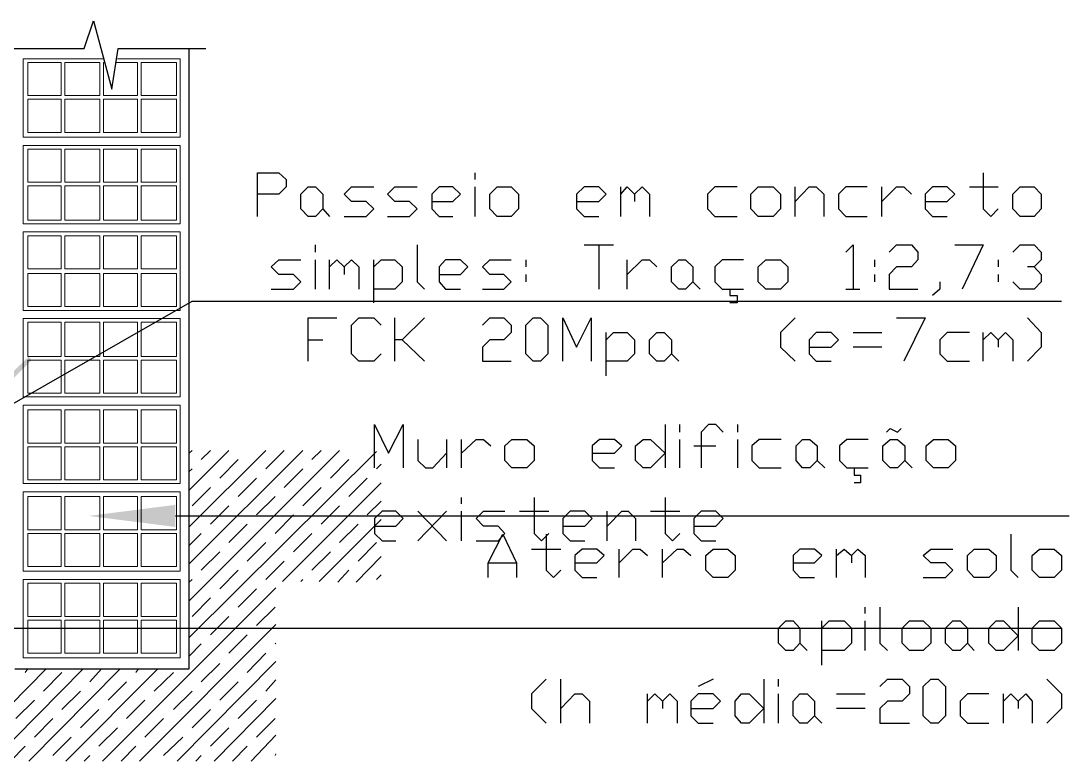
# Model space of a CAD drawing. Header units: feet. Extents: x 203667 to 205527, y 9204857 to 9205156.
# Drawn here: x 203767.226 to 203768.428, y 9204928.737 to 9204929.587 of the extents above; entities that cross this region are included whole.
import ezdxf

# ---------------------------------------------------------------- set-up
doc = ezdxf.new("R2010")
doc.units = ezdxf.units.FT
doc.header["$LTSCALE"] = 0.3
doc.header["$MEASUREMENT"] = 0
doc.layers.add('PDF2_0', color=7, linetype='Continuous')
doc.layers.add('PDF2_A_Texto', color=7, linetype='Continuous')

msp = doc.modelspace()

# ---------------------------------------------------------------- hatches: boundary and pattern name
at = {"layer": 'PDF2_0', "transparency": 33554559}
msp.add_hatch(color=256, dxfattribs=at).paths.add_polyline_path([(203767.1987, 9204929.1669), (203767.2029, 9204929.1627), (203767.2378, 9204929.1976), (203767.2346, 9204929.2018)])

# ---------------------------------------------------------------- linework, layer by layer
at = {"layer": 'PDF2_0', "lineweight": 25}
for points in [[(203767.1976, 9204929.5552), (203767.2981, 9204929.5552), (203767.3087, 9204929.5869), (203767.3298, 9204929.5086), (203767.3372, 9204929.5552), (203767.4377, 9204929.5552)], [(203767.2188, 9204928.8432), (203767.4187, 9204928.8432), (203767.4187, 9204929.5552)]]:
    msp.add_lwpolyline(points, dxfattribs=at)
at = {"layer": 'PDF2_0', "color": 25, "lineweight": 5, "true_color": 0xa45937}
for points in [[(203767.3203, 9204929.5435), (203767.2283, 9204929.5435)], [(203767.2283, 9204929.4536), (203767.2283, 9204929.5435), (203767.3203, 9204929.5435)], [(203767.3362, 9204929.5435), (203767.4081, 9204929.5435), (203767.4081, 9204929.4536)], [(203767.4081, 9204929.5435), (203767.3362, 9204929.5435)], [(203767.2717, 9204929.5393), (203767.2336, 9204929.5393)], [(203767.2336, 9204929.5012), (203767.2717, 9204929.5012), (203767.2717, 9204929.5393)], [(203767.2336, 9204929.5393), (203767.2336, 9204929.5012)], [(203767.3161, 9204929.5393), (203767.2759, 9204929.5393)], [(203767.2759, 9204929.5012), (203767.2759, 9204929.5393)], [(203767.3161, 9204929.5012), (203767.3161, 9204929.5393)], [(203767.3203, 9204929.5012), (203767.3203, 9204929.5393)], [(203767.3214, 9204929.5393), (203767.3203, 9204929.5393)], [(203767.3595, 9204929.5012), (203767.3595, 9204929.5393), (203767.3351, 9204929.5393)], [(203767.3637, 9204929.5012), (203767.3637, 9204929.5393)], [(203767.4039, 9204929.5393), (203767.3637, 9204929.5393)], [(203767.4039, 9204929.5012), (203767.4039, 9204929.5393)], [(203767.2717, 9204929.497), (203767.2336, 9204929.497)], [(203767.2336, 9204929.497), (203767.2336, 9204929.4589)], [(203767.2717, 9204929.497), (203767.2336, 9204929.497)], [(203767.2717, 9204929.497), (203767.2336, 9204929.497)], [(203767.2717, 9204929.4589), (203767.2717, 9204929.497)], [(203767.3161, 9204929.5012), (203767.2759, 9204929.5012)], [(203767.2759, 9204929.497), (203767.3161, 9204929.497), (203767.2759, 9204929.497)], [(203767.2759, 9204929.4589), (203767.2759, 9204929.497)], [(203767.3161, 9204929.497), (203767.2759, 9204929.497)], [(203767.3161, 9204929.4589), (203767.3161, 9204929.497)], [(203767.3595, 9204929.5012), (203767.3203, 9204929.5012)], [(203767.3203, 9204929.497), (203767.3595, 9204929.497), (203767.3203, 9204929.497)], [(203767.3595, 9204929.497), (203767.3203, 9204929.497)], [(203767.3203, 9204929.4589), (203767.3203, 9204929.497)], [(203767.3595, 9204929.4589), (203767.3595, 9204929.497)], [(203767.4039, 9204929.5012), (203767.3637, 9204929.5012)], [(203767.4039, 9204929.497), (203767.3637, 9204929.497)], [(203767.3637, 9204929.497), (203767.4039, 9204929.497), (203767.3637, 9204929.497)], [(203767.3637, 9204929.4589), (203767.3637, 9204929.497)], [(203767.4039, 9204929.4589), (203767.4039, 9204929.497)], [(203767.2336, 9204929.4589), (203767.2717, 9204929.4589)], [(203767.2759, 9204929.4589), (203767.3161, 9204929.4589)], [(203767.3203, 9204929.4589), (203767.3595, 9204929.4589)], [(203767.3637, 9204929.4589), (203767.4039, 9204929.4589)], [(203767.2283, 9204929.4536), (203767.4081, 9204929.4536)], [(203767.4081, 9204929.4441), (203767.2283, 9204929.4441)], [(203767.2283, 9204929.4441), (203767.4081, 9204929.4441)], [(203767.2283, 9204929.4441), (203767.2283, 9204929.3542)], [(203767.4081, 9204929.4441), (203767.4081, 9204929.3542)], [(203767.2336, 9204929.4399), (203767.2336, 9204929.4018)], [(203767.2717, 9204929.4399), (203767.2336, 9204929.4399)], [(203767.2717, 9204929.4018), (203767.2717, 9204929.4399)], [(203767.3161, 9204929.4399), (203767.2759, 9204929.4399)], [(203767.2759, 9204929.4018), (203767.2759, 9204929.4399)], [(203767.3161, 9204929.4018), (203767.3161, 9204929.4399)], [(203767.3203, 9204929.4018), (203767.3203, 9204929.4399)], [(203767.3595, 9204929.4399), (203767.3203, 9204929.4399)], [(203767.3595, 9204929.4018), (203767.3595, 9204929.4399)], [(203767.4039, 9204929.4399), (203767.3637, 9204929.4399)], [(203767.3637, 9204929.4018), (203767.3637, 9204929.4399)], [(203767.4039, 9204929.4018), (203767.4039, 9204929.4399)], [(203767.2717, 9204929.4018), (203767.2336, 9204929.4018)], [(203767.2336, 9204929.3975), (203767.2336, 9204929.3584)], [(203767.2336, 9204929.3975), (203767.2717, 9204929.3975), (203767.2336, 9204929.3975)], [(203767.2717, 9204929.3975), (203767.2336, 9204929.3975)], [(203767.2717, 9204929.3584), (203767.2717, 9204929.3975)], [(203767.3161, 9204929.4018), (203767.2759, 9204929.4018)], [(203767.2759, 9204929.3975), (203767.3161, 9204929.3975), (203767.2759, 9204929.3975)], [(203767.2759, 9204929.3584), (203767.2759, 9204929.3975)], [(203767.3161, 9204929.3975), (203767.2759, 9204929.3975)], [(203767.3161, 9204929.3584), (203767.3161, 9204929.3975)], [(203767.3595, 9204929.4018), (203767.3203, 9204929.4018)], [(203767.3203, 9204929.3975), (203767.3595, 9204929.3975), (203767.3203, 9204929.3975)], [(203767.3595, 9204929.3975), (203767.3203, 9204929.3975)], [(203767.3203, 9204929.3584), (203767.3203, 9204929.3975)], [(203767.3595, 9204929.3584), (203767.3595, 9204929.3975)], [(203767.4039, 9204929.4018), (203767.3637, 9204929.4018)], [(203767.4039, 9204929.3975), (203767.3637, 9204929.3975)], [(203767.3637, 9204929.3975), (203767.4039, 9204929.3975), (203767.3637, 9204929.3975), (203767.3637, 9204929.3584)], [(203767.4039, 9204929.3584), (203767.4039, 9204929.3975)], [(203767.2283, 9204929.3542), (203767.4081, 9204929.3542)], [(203767.2336, 9204929.3584), (203767.2717, 9204929.3584)], [(203767.2759, 9204929.3584), (203767.3161, 9204929.3584)], [(203767.3203, 9204929.3584), (203767.3595, 9204929.3584)], [(203767.3637, 9204929.3584), (203767.4039, 9204929.3584)], [(203767.4081, 9204929.3447), (203767.2283, 9204929.3447)], [(203767.2283, 9204929.3447), (203767.4081, 9204929.3447)], [(203767.2283, 9204929.3447), (203767.2283, 9204929.2547)], [(203767.2336, 9204929.3404), (203767.2336, 9204929.3023)], [(203767.2717, 9204929.3404), (203767.2336, 9204929.3404)], [(203767.2717, 9204929.3023), (203767.2717, 9204929.3404)], [(203767.3161, 9204929.3404), (203767.2759, 9204929.3404)], [(203767.2759, 9204929.3023), (203767.2759, 9204929.3404)], [(203767.3161, 9204929.3023), (203767.3161, 9204929.3404)], [(203767.3203, 9204929.3023), (203767.3203, 9204929.3404)], [(203767.3595, 9204929.3404), (203767.3203, 9204929.3404)], [(203767.3595, 9204929.3023), (203767.3595, 9204929.3404)], [(203767.4039, 9204929.3404), (203767.3637, 9204929.3404)], [(203767.3637, 9204929.3023), (203767.3637, 9204929.3404)], [(203767.4039, 9204929.3023), (203767.4039, 9204929.3404)], [(203767.4081, 9204929.3447), (203767.4081, 9204929.2547)], [(203767.2717, 9204929.3023), (203767.2336, 9204929.3023)], [(203767.3161, 9204929.3023), (203767.2759, 9204929.3023)], [(203767.3595, 9204929.3023), (203767.3203, 9204929.3023)], [(203767.4039, 9204929.3023), (203767.3637, 9204929.3023)], [(203767.2336, 9204929.297), (203767.2336, 9204929.259)], [(203767.2336, 9204929.297), (203767.2717, 9204929.297), (203767.2336, 9204929.297)], [(203767.2717, 9204929.297), (203767.2336, 9204929.297)], [(203767.2717, 9204929.259), (203767.2717, 9204929.297)], [(203767.2759, 9204929.259), (203767.2759, 9204929.297)], [(203767.2759, 9204929.297), (203767.3161, 9204929.297), (203767.2759, 9204929.297)], [(203767.3161, 9204929.297), (203767.2759, 9204929.297)], [(203767.3161, 9204929.259), (203767.3161, 9204929.297)], [(203767.3203, 9204929.297), (203767.3595, 9204929.297), (203767.3203, 9204929.297)], [(203767.3595, 9204929.297), (203767.3203, 9204929.297)], [(203767.3203, 9204929.259), (203767.3203, 9204929.297)], [(203767.3595, 9204929.259), (203767.3595, 9204929.297)], [(203767.4039, 9204929.297), (203767.3637, 9204929.297)], [(203767.3637, 9204929.297), (203767.4039, 9204929.297), (203767.3637, 9204929.297), (203767.3637, 9204929.259)], [(203767.4039, 9204929.259), (203767.4039, 9204929.297)], [(203767.2283, 9204929.2547), (203767.4081, 9204929.2547)], [(203767.2336, 9204929.259), (203767.2717, 9204929.259)], [(203767.2759, 9204929.259), (203767.3161, 9204929.259)], [(203767.3203, 9204929.259), (203767.3595, 9204929.259)], [(203767.3637, 9204929.259), (203767.4039, 9204929.259)], [(203767.4081, 9204929.2452), (203767.2283, 9204929.2452)], [(203767.2283, 9204929.2452), (203767.4081, 9204929.2452)], [(203767.2283, 9204929.2452), (203767.2283, 9204929.1553)], [(203767.2336, 9204929.241), (203767.2336, 9204929.2018)], [(203767.2717, 9204929.241), (203767.2336, 9204929.241)], [(203767.2717, 9204929.2018), (203767.2717, 9204929.241)], [(203767.3161, 9204929.241), (203767.2759, 9204929.241)], [(203767.2759, 9204929.2018), (203767.2759, 9204929.241)], [(203767.3161, 9204929.2018), (203767.3161, 9204929.241)], [(203767.3203, 9204929.2018), (203767.3203, 9204929.241)], [(203767.3595, 9204929.241), (203767.3203, 9204929.241)], [(203767.3595, 9204929.2018), (203767.3595, 9204929.241)], [(203767.4039, 9204929.241), (203767.3637, 9204929.241)], [(203767.3637, 9204929.2018), (203767.3637, 9204929.241)], [(203767.4039, 9204929.2018), (203767.4039, 9204929.241)], [(203767.4081, 9204929.2452), (203767.4081, 9204929.1553)], [(203767.2717, 9204929.2018), (203767.2336, 9204929.2018)], [(203767.2336, 9204929.1976), (203767.2336, 9204929.1595)], [(203767.2336, 9204929.1976), (203767.2717, 9204929.1976), (203767.2336, 9204929.1976)], [(203767.2717, 9204929.1976), (203767.2336, 9204929.1976)], [(203767.2717, 9204929.1595), (203767.2717, 9204929.1976)], [(203767.3161, 9204929.2018), (203767.2759, 9204929.2018)], [(203767.2759, 9204929.1976), (203767.3161, 9204929.1976), (203767.2759, 9204929.1976)], [(203767.2759, 9204929.1595), (203767.2759, 9204929.1976)], [(203767.3161, 9204929.1976), (203767.2759, 9204929.1976)], [(203767.3161, 9204929.1595), (203767.3161, 9204929.1976)], [(203767.3595, 9204929.2018), (203767.3203, 9204929.2018)], [(203767.3203, 9204929.1976), (203767.3595, 9204929.1976), (203767.3203, 9204929.1976)], [(203767.3595, 9204929.1976), (203767.3203, 9204929.1976)], [(203767.3203, 9204929.1595), (203767.3203, 9204929.1976)], [(203767.3595, 9204929.1595), (203767.3595, 9204929.1976)], [(203767.4039, 9204929.2018), (203767.3637, 9204929.2018)], [(203767.4039, 9204929.1976), (203767.3637, 9204929.1976)], [(203767.3637, 9204929.1976), (203767.4039, 9204929.1976), (203767.3637, 9204929.1976), (203767.3637, 9204929.1595)], [(203767.4039, 9204929.1595), (203767.4039, 9204929.1976)], [(203767.2283, 9204929.1553), (203767.4081, 9204929.1553)], [(203767.2336, 9204929.1595), (203767.2717, 9204929.1595)], [(203767.2759, 9204929.1595), (203767.3161, 9204929.1595)], [(203767.3203, 9204929.1595), (203767.3595, 9204929.1595)], [(203767.3637, 9204929.1595), (203767.4039, 9204929.1595)], [(203767.4081, 9204929.1458), (203767.2283, 9204929.1458)], [(203767.2283, 9204929.1458), (203767.4081, 9204929.1458)], [(203767.2283, 9204929.1458), (203767.2283, 9204929.0559)], [(203767.4081, 9204929.1458), (203767.4081, 9204929.0559)], [(203767.2336, 9204929.1405), (203767.2336, 9204929.1024)], [(203767.2717, 9204929.1405), (203767.2336, 9204929.1405)], [(203767.2717, 9204929.1024), (203767.2717, 9204929.1405)], [(203767.3161, 9204929.1405), (203767.2759, 9204929.1405)], [(203767.2759, 9204929.1024), (203767.2759, 9204929.1405)], [(203767.3161, 9204929.1024), (203767.3161, 9204929.1405)], [(203767.3203, 9204929.1024), (203767.3203, 9204929.1405)], [(203767.3595, 9204929.1405), (203767.3203, 9204929.1405)], [(203767.3595, 9204929.1024), (203767.3595, 9204929.1405)], [(203767.4039, 9204929.1405), (203767.3637, 9204929.1405)], [(203767.3637, 9204929.1024), (203767.3637, 9204929.1405)], [(203767.4039, 9204929.1024), (203767.4039, 9204929.1405)], [(203767.2717, 9204929.1024), (203767.2336, 9204929.1024)], [(203767.2336, 9204929.0982), (203767.2336, 9204929.0601)], [(203767.2336, 9204929.0982), (203767.2717, 9204929.0982), (203767.2336, 9204929.0982), (203767.2717, 9204929.0982)], [(203767.2717, 9204929.0601), (203767.2717, 9204929.0982)], [(203767.3161, 9204929.1024), (203767.2759, 9204929.1024)], [(203767.2759, 9204929.0982), (203767.3161, 9204929.0982), (203767.2759, 9204929.0982)], [(203767.2759, 9204929.0601), (203767.2759, 9204929.0982)], [(203767.3161, 9204929.0982), (203767.2759, 9204929.0982)], [(203767.3161, 9204929.0601), (203767.3161, 9204929.0982)], [(203767.3595, 9204929.1024), (203767.3203, 9204929.1024)], [(203767.3203, 9204929.0982), (203767.3595, 9204929.0982), (203767.3203, 9204929.0982)], [(203767.3595, 9204929.0982), (203767.3203, 9204929.0982)], [(203767.3203, 9204929.0601), (203767.3203, 9204929.0982)], [(203767.3595, 9204929.0601), (203767.3595, 9204929.0982)], [(203767.4039, 9204929.1024), (203767.3637, 9204929.1024)], [(203767.4039, 9204929.0982), (203767.3637, 9204929.0982)], [(203767.3637, 9204929.0982), (203767.4039, 9204929.0982), (203767.3637, 9204929.0982), (203767.3637, 9204929.0601)], [(203767.4039, 9204929.0601), (203767.4039, 9204929.0982)], [(203767.2336, 9204929.0601), (203767.2717, 9204929.0601)], [(203767.2759, 9204929.0601), (203767.3161, 9204929.0601)], [(203767.3203, 9204929.0601), (203767.3595, 9204929.0601)], [(203767.3637, 9204929.0601), (203767.4039, 9204929.0601)], [(203767.2283, 9204929.0559), (203767.4081, 9204929.0559)], [(203767.4081, 9204929.0463), (203767.2283, 9204929.0463)], [(203767.2283, 9204929.0463), (203767.4081, 9204929.0463)], [(203767.2283, 9204929.0463), (203767.2283, 9204928.9554)], [(203767.2336, 9204929.041), (203767.2336, 9204929.003)], [(203767.2717, 9204929.041), (203767.2336, 9204929.041)], [(203767.2717, 9204929.003), (203767.2717, 9204929.041)], [(203767.3161, 9204929.041), (203767.2759, 9204929.041)], [(203767.2759, 9204929.003), (203767.2759, 9204929.041)], [(203767.3161, 9204929.003), (203767.3161, 9204929.041)], [(203767.3203, 9204929.003), (203767.3203, 9204929.041)], [(203767.3595, 9204929.041), (203767.3203, 9204929.041)], [(203767.3595, 9204929.003), (203767.3595, 9204929.041)], [(203767.4039, 9204929.041), (203767.3637, 9204929.041)], [(203767.3637, 9204929.003), (203767.3637, 9204929.041)], [(203767.4039, 9204929.003), (203767.4039, 9204929.041)], [(203767.4081, 9204929.0463), (203767.4081, 9204928.9554)], [(203767.2717, 9204929.003), (203767.2336, 9204929.003)], [(203767.3161, 9204929.003), (203767.2759, 9204929.003)], [(203767.3595, 9204929.003), (203767.3203, 9204929.003)], [(203767.4039, 9204929.003), (203767.3637, 9204929.003)], [(203767.2336, 9204928.9987), (203767.2336, 9204928.9607)], [(203767.2336, 9204928.9987), (203767.2717, 9204928.9987), (203767.2336, 9204928.9987)], [(203767.2717, 9204928.9987), (203767.2336, 9204928.9987)], [(203767.2717, 9204928.9607), (203767.2717, 9204928.9987)], [(203767.2759, 9204928.9987), (203767.3161, 9204928.9987), (203767.2759, 9204928.9987)], [(203767.2759, 9204928.9607), (203767.2759, 9204928.9987)], [(203767.3161, 9204928.9987), (203767.2759, 9204928.9987)], [(203767.3161, 9204928.9607), (203767.3161, 9204928.9987)], [(203767.3203, 9204928.9987), (203767.3595, 9204928.9987), (203767.3203, 9204928.9987)], [(203767.3595, 9204928.9987), (203767.3203, 9204928.9987)], [(203767.3203, 9204928.9607), (203767.3203, 9204928.9987)], [(203767.3595, 9204928.9607), (203767.3595, 9204928.9987)], [(203767.4039, 9204928.9987), (203767.3637, 9204928.9987)], [(203767.3637, 9204928.9987), (203767.4039, 9204928.9987), (203767.3637, 9204928.9987), (203767.3637, 9204928.9607)], [(203767.4039, 9204928.9607), (203767.4039, 9204928.9987)], [(203767.2283, 9204928.9554), (203767.4081, 9204928.9554)], [(203767.2336, 9204928.9607), (203767.2717, 9204928.9607)], [(203767.2759, 9204928.9607), (203767.3161, 9204928.9607)], [(203767.3203, 9204928.9607), (203767.3595, 9204928.9607)], [(203767.3637, 9204928.9607), (203767.4039, 9204928.9607)], [(203767.4081, 9204928.9458), (203767.2283, 9204928.9458)], [(203767.2283, 9204928.9458), (203767.4081, 9204928.9458)], [(203767.2283, 9204928.9458), (203767.2283, 9204928.8559)], [(203767.2336, 9204928.9416), (203767.2336, 9204928.9035)], [(203767.2717, 9204928.9416), (203767.2336, 9204928.9416)], [(203767.2717, 9204928.9035), (203767.2717, 9204928.9416)], [(203767.3161, 9204928.9416), (203767.2759, 9204928.9416)], [(203767.2759, 9204928.9035), (203767.2759, 9204928.9416)], [(203767.3161, 9204928.9035), (203767.3161, 9204928.9416)], [(203767.3203, 9204928.9035), (203767.3203, 9204928.9416)], [(203767.3595, 9204928.9416), (203767.3203, 9204928.9416)], [(203767.3595, 9204928.9035), (203767.3595, 9204928.9416)], [(203767.4039, 9204928.9416), (203767.3637, 9204928.9416)], [(203767.3637, 9204928.9035), (203767.3637, 9204928.9416)], [(203767.4039, 9204928.9035), (203767.4039, 9204928.9416)], [(203767.4081, 9204928.9458), (203767.4081, 9204928.8559)], [(203767.2717, 9204928.9035), (203767.2336, 9204928.9035)], [(203767.3161, 9204928.9035), (203767.2759, 9204928.9035)], [(203767.3595, 9204928.9035), (203767.3203, 9204928.9035)], [(203767.4039, 9204928.9035), (203767.3637, 9204928.9035)], [(203767.2336, 9204928.8993), (203767.2336, 9204928.8612)], [(203767.2336, 9204928.8993), (203767.2717, 9204928.8993), (203767.2336, 9204928.8993)], [(203767.2717, 9204928.8993), (203767.2336, 9204928.8993)], [(203767.2717, 9204928.8612), (203767.2717, 9204928.8993)], [(203767.2759, 9204928.8993), (203767.3161, 9204928.8993), (203767.2759, 9204928.8993)], [(203767.2759, 9204928.8612), (203767.2759, 9204928.8993)], [(203767.3161, 9204928.8993), (203767.2759, 9204928.8993)], [(203767.3161, 9204928.8612), (203767.3161, 9204928.8993)], [(203767.3203, 9204928.8993), (203767.3595, 9204928.8993), (203767.3203, 9204928.8993)], [(203767.3595, 9204928.8993), (203767.3203, 9204928.8993)], [(203767.3203, 9204928.8612), (203767.3203, 9204928.8993)], [(203767.3595, 9204928.8612), (203767.3595, 9204928.8993)], [(203767.4039, 9204928.8993), (203767.3637, 9204928.8993)], [(203767.3637, 9204928.8993), (203767.4039, 9204928.8993), (203767.3637, 9204928.8993), (203767.3637, 9204928.8612)], [(203767.4039, 9204928.8612), (203767.4039, 9204928.8993)], [(203767.2283, 9204928.8559), (203767.4081, 9204928.8559)], [(203767.2336, 9204928.8612), (203767.2717, 9204928.8612)], [(203767.2759, 9204928.8612), (203767.3161, 9204928.8612)], [(203767.3203, 9204928.8612), (203767.3595, 9204928.8612)], [(203767.3637, 9204928.8612), (203767.4039, 9204928.8612)]]:
    msp.add_lwpolyline(points, dxfattribs=at)
at = {"layer": 'PDF2_0', "color": 45, "lineweight": 5, "true_color": 0xab7f53}
for points in [[(203767.4187, 9204929.0908), (203767.4219, 9204929.0939)], [(203767.4187, 9204929.0485), (203767.4642, 9204929.0939)], [(203767.4187, 9204929.0061), (203767.5065, 9204929.0939)], [(203767.4187, 9204928.9638), (203767.5488, 9204929.0939)], [(203767.4187, 9204928.9215), (203767.5911, 9204929.0939)], [(203767.4187, 9204928.8792), (203767.6334, 9204929.0929)], [(203767.4325, 9204929.0834), (203767.443, 9204929.0939)], [(203767.4536, 9204929.0622), (203767.4748, 9204929.0834)], [(203767.5065, 9204929.0728), (203767.5277, 9204929.0939)], [(203767.5594, 9204929.0834), (203767.57, 9204929.0939)], [(203767.5806, 9204929.0622), (203767.6017, 9204929.0834)], [(203767.4187, 9204929.0696), (203767.4219, 9204929.0728)], [(203767.5277, 9204929.0516), (203767.5488, 9204929.0728)], [(203767.6334, 9204929.0728), (203767.6387, 9204929.0781)], [(203767.4748, 9204929.041), (203767.4959, 9204929.0622)], [(203767.6017, 9204929.041), (203767.6229, 9204929.0622)], [(203767.4219, 9204929.0305), (203767.443, 9204929.0516)], [(203767.5255, 9204928.9437), (203767.6387, 9204929.0569)], [(203767.5488, 9204929.0305), (203767.57, 9204929.0516)], [(203767.4959, 9204929.0199), (203767.5171, 9204929.041)], [(203767.6229, 9204929.0199), (203767.6387, 9204929.0358)], [(203767.443, 9204929.0093), (203767.4642, 9204929.0305)], [(203767.57, 9204929.0093), (203767.5911, 9204929.0305)], [(203767.5171, 9204928.9987), (203767.5382, 9204929.0199)], [(203767.5679, 9204928.9437), (203767.6387, 9204929.0146)], [(203767.4642, 9204928.9882), (203767.4853, 9204929.0093)], [(203767.5911, 9204928.9882), (203767.6123, 9204929.0093)], [(203767.4187, 9204928.985), (203767.4325, 9204928.9987)], [(203767.4853, 9204928.967), (203767.5065, 9204928.9882)], [(203767.5382, 9204928.9776), (203767.5594, 9204928.9987)], [(203767.6123, 9204928.967), (203767.6334, 9204928.9882)], [(203767.4325, 9204928.9564), (203767.4536, 9204928.9776)], [(203767.5594, 9204928.9564), (203767.5806, 9204928.9776)], [(203767.5065, 9204928.9458), (203767.5277, 9204928.967)], [(203767.6102, 9204928.9427), (203767.6387, 9204928.9723)], [(203767.4536, 9204928.9353), (203767.4748, 9204928.9564)], [(203767.589, 9204928.9427), (203767.6017, 9204928.9564)], [(203767.6334, 9204928.9458), (203767.6387, 9204928.9511)], [(203767.4187, 9204928.9427), (203767.4219, 9204928.9458)], [(203767.5467, 9204928.9437), (203767.5488, 9204928.9458)], [(203767.3193, 9204928.7374), (203767.5181, 9204928.9363)], [(203767.4748, 9204928.9141), (203767.4959, 9204928.9353)], [(203767.4219, 9204928.9035), (203767.443, 9204928.9247)], [(203767.443, 9204928.8824), (203767.4642, 9204928.9035)], [(203767.4959, 9204928.893), (203767.5171, 9204928.9141)], [(203767.3616, 9204928.7374), (203767.5181, 9204928.894)], [(203767.4642, 9204928.8612), (203767.4853, 9204928.8824)], [(203767.4187, 9204928.858), (203767.4325, 9204928.8718)], [(203767.5171, 9204928.8718), (203767.5181, 9204928.8729)], [(203767.4853, 9204928.839), (203767.5065, 9204928.8612)], [(203767.15, 9204928.7374), (203767.2547, 9204928.8432)], [(203767.1923, 9204928.7374), (203767.297, 9204928.8432)], [(203767.2304, 9204928.839), (203767.2336, 9204928.8432)], [(203767.2346, 9204928.7374), (203767.3394, 9204928.8432)], [(203767.277, 9204928.7374), (203767.3827, 9204928.8432)], [(203767.3045, 9204928.8284), (203767.3182, 9204928.8432)], [(203767.3573, 9204928.839), (203767.3605, 9204928.8432)], [(203767.4049, 9204928.7374), (203767.5181, 9204928.8517)], [(203767.4325, 9204928.8284), (203767.4536, 9204928.8496)], [(203767.2516, 9204928.8178), (203767.2727, 9204928.839)], [(203767.3785, 9204928.8178), (203767.4007, 9204928.839)], [(203767.3256, 9204928.8073), (203767.3468, 9204928.8284)], [(203767.4536, 9204928.8073), (203767.4748, 9204928.8284)], [(203767.5065, 9204928.8178), (203767.5181, 9204928.8305)], [(203767.2198, 9204928.7861), (203767.241, 9204928.8073)], [(203767.2727, 9204928.7967), (203767.2939, 9204928.8178)], [(203767.3468, 9204928.7861), (203767.3679, 9204928.8073)], [(203767.4007, 9204928.7967), (203767.4219, 9204928.8178)], [(203767.4473, 9204928.7374), (203767.5181, 9204928.8094)], [(203767.4748, 9204928.7861), (203767.4959, 9204928.8073)], [(203767.2939, 9204928.7755), (203767.315, 9204928.7967)], [(203767.4219, 9204928.7755), (203767.443, 9204928.7967)], [(203767.241, 9204928.765), (203767.2621, 9204928.7861)], [(203767.3679, 9204928.765), (203767.3891, 9204928.7861)], [(203767.4959, 9204928.765), (203767.5171, 9204928.7861)], [(203767.315, 9204928.7544), (203767.3362, 9204928.7755)], [(203767.443, 9204928.7544), (203767.4642, 9204928.7755)], [(203767.2621, 9204928.7438), (203767.2833, 9204928.765)], [(203767.3891, 9204928.7438), (203767.4113, 9204928.765)], [(203767.4896, 9204928.7374), (203767.5181, 9204928.7671)], [(203767.2135, 9204928.7374), (203767.2304, 9204928.7544)], [(203767.3404, 9204928.7374), (203767.3573, 9204928.7544)], [(203767.4684, 9204928.7374), (203767.4853, 9204928.7544)], [(203767.2981, 9204928.7374), (203767.3045, 9204928.7438)], [(203767.4261, 9204928.7374), (203767.4325, 9204928.7438)], [(203767.5171, 9204928.7438), (203767.5181, 9204928.7459)]]:
    msp.add_lwpolyline(points, dxfattribs=at)
at = {"layer": 'PDF2_A_Texto', "lineweight": 25}
for points in [[(203767.497, 9204929.3626), (203767.497, 9204929.4124), (203767.5213, 9204929.4124), (203767.5298, 9204929.4049), (203767.5298, 9204929.3965), (203767.5213, 9204929.388), (203767.497, 9204929.388)], [(203767.7466, 9204929.4049), (203767.7466, 9204929.4124)], [(203768.3295, 9204929.4124), (203768.3295, 9204929.3711), (203768.338, 9204929.3626), (203768.3464, 9204929.3711)], [(203767.5964, 9204929.3626), (203767.6218, 9204929.3626), (203767.6303, 9204929.3711), (203767.6218, 9204929.3796), (203767.6049, 9204929.3796), (203767.5964, 9204929.388), (203767.6049, 9204929.3965), (203767.6303, 9204929.3965)], [(203767.6461, 9204929.3626), (203767.6715, 9204929.3626), (203767.68, 9204929.3711), (203767.6715, 9204929.3796), (203767.6546, 9204929.3796), (203767.6461, 9204929.388), (203767.6546, 9204929.3965), (203767.68, 9204929.3965)], [(203767.6969, 9204929.3796), (203767.7212, 9204929.3796), (203767.7297, 9204929.388), (203767.7212, 9204929.3965), (203767.7054, 9204929.3965), (203767.6969, 9204929.388), (203767.6969, 9204929.3711), (203767.7054, 9204929.3626), (203767.7212, 9204929.3626)], [(203767.7466, 9204929.3626), (203767.7466, 9204929.3965)], [(203767.863, 9204929.3796), (203767.8884, 9204929.3796), (203767.8968, 9204929.388), (203767.8884, 9204929.3965), (203767.8715, 9204929.3965), (203767.863, 9204929.388), (203767.863, 9204929.3711), (203767.8715, 9204929.3626), (203767.8884, 9204929.3626)], [(203767.9138, 9204929.3626), (203767.9138, 9204929.3965)], [(203767.9138, 9204929.388), (203767.9212, 9204929.3965), (203767.9296, 9204929.388), (203767.9296, 9204929.3796)], [(203767.9296, 9204929.388), (203767.9381, 9204929.3965), (203767.9466, 9204929.388), (203767.9466, 9204929.3626)], [(203768.0471, 9204929.3965), (203768.0217, 9204929.3965), (203768.0132, 9204929.388), (203768.0132, 9204929.3711), (203768.0217, 9204929.3626), (203768.0471, 9204929.3626)], [(203768.1137, 9204929.3626), (203768.1137, 9204929.3965)], [(203768.1137, 9204929.3796), (203768.1296, 9204929.3965), (203768.138, 9204929.3965), (203768.1465, 9204929.388), (203768.1465, 9204929.3626)], [(203768.1962, 9204929.3965), (203768.1719, 9204929.3965), (203768.1634, 9204929.388), (203768.1634, 9204929.3711), (203768.1719, 9204929.3626), (203768.1962, 9204929.3626)], [(203768.2131, 9204929.3626), (203768.2131, 9204929.3965)], [(203768.2131, 9204929.3796), (203768.2301, 9204929.3965), (203768.2385, 9204929.3965), (203768.247, 9204929.388)], [(203768.2629, 9204929.3796), (203768.2882, 9204929.3796), (203768.2967, 9204929.388), (203768.2882, 9204929.3965), (203768.2713, 9204929.3965), (203768.2629, 9204929.388), (203768.2629, 9204929.3711), (203768.2713, 9204929.3626), (203768.2882, 9204929.3626)], [(203768.3136, 9204929.3965), (203768.3464, 9204929.3965)], [(203767.5721, 9204929.3711), (203767.5795, 9204929.3626)], [(203767.5636, 9204929.3214), (203767.5636, 9204929.3298)], [(203767.68, 9204929.3298), (203767.68, 9204929.2875), (203767.6885, 9204929.2791)], [(203767.8715, 9204929.3298), (203767.9053, 9204929.3298)], [(203767.8884, 9204929.3298), (203767.8884, 9204929.2791)], [(203768.1719, 9204929.3214), (203768.1803, 9204929.3298), (203768.1803, 9204929.2791)], [(203768.2216, 9204929.3214), (203768.2301, 9204929.3298), (203768.247, 9204929.3298), (203768.2544, 9204929.3214), (203768.2544, 9204929.3129), (203768.247, 9204929.3045), (203768.2301, 9204929.3045), (203768.2216, 9204929.296), (203768.2216, 9204929.2791), (203768.2544, 9204929.2791)], [(203768.2967, 9204929.3298), (203768.3295, 9204929.3298), (203768.3052, 9204929.2791)], [(203768.3634, 9204929.3214), (203768.3718, 9204929.3298), (203768.3877, 9204929.3298), (203768.3961, 9204929.3214), (203768.3961, 9204929.3129), (203768.3877, 9204929.3045), (203768.3803, 9204929.3045)], [(203767.5128, 9204929.2791), (203767.5382, 9204929.2791), (203767.5467, 9204929.2875), (203767.5382, 9204929.296), (203767.5213, 9204929.296), (203767.5128, 9204929.3045), (203767.5213, 9204929.3129), (203767.5467, 9204929.3129)], [(203767.5636, 9204929.2791), (203767.5636, 9204929.3129)], [(203767.5795, 9204929.2791), (203767.5795, 9204929.3129)], [(203767.5795, 9204929.3045), (203767.588, 9204929.3129), (203767.5964, 9204929.3045), (203767.5964, 9204929.296)], [(203767.5964, 9204929.3045), (203767.6049, 9204929.3129), (203767.6133, 9204929.3045), (203767.6133, 9204929.2791)], [(203767.6303, 9204929.2632), (203767.6303, 9204929.3129)], [(203767.6303, 9204929.3045), (203767.6387, 9204929.3129), (203767.6546, 9204929.3129), (203767.6631, 9204929.3045), (203767.6631, 9204929.2875), (203767.6546, 9204929.2791), (203767.6303, 9204929.2791)], [(203767.7054, 9204929.296), (203767.7297, 9204929.296), (203767.7382, 9204929.3045), (203767.7297, 9204929.3129), (203767.7128, 9204929.3129), (203767.7054, 9204929.3045), (203767.7054, 9204929.2875), (203767.7128, 9204929.2791), (203767.7297, 9204929.2791)], [(203767.7551, 9204929.2791), (203767.7794, 9204929.2791), (203767.7879, 9204929.2875), (203767.7794, 9204929.296), (203767.7636, 9204929.296), (203767.7551, 9204929.3045), (203767.7636, 9204929.3129), (203767.7879, 9204929.3129)], [(203767.8048, 9204929.3129), (203767.8048, 9204929.3045)], [(203767.9212, 9204929.2791), (203767.9212, 9204929.3129)], [(203767.9212, 9204929.296), (203767.9381, 9204929.3129), (203767.9466, 9204929.3129), (203767.955, 9204929.3045)], [(203768.0545, 9204929.3129), (203768.0301, 9204929.3129), (203768.0217, 9204929.3045), (203768.0217, 9204929.2875), (203768.0301, 9204929.2791), (203768.0545, 9204929.2791)], [(203768.2047, 9204929.3129), (203768.2047, 9204929.3045)], [(203768.3464, 9204929.3129), (203768.3464, 9204929.3045)], [(203768.3877, 9204929.3045), (203768.3961, 9204929.296), (203768.3961, 9204929.2875), (203768.3877, 9204929.2791), (203768.3718, 9204929.2791), (203768.3634, 9204929.2875)], [(203767.8048, 9204929.296), (203767.8048, 9204929.2875)], [(203767.9963, 9204929.2875), (203768.0047, 9204929.2791)], [(203768.2047, 9204929.296), (203768.2047, 9204929.2875)], [(203768.2798, 9204929.2875), (203768.2798, 9204929.2791), (203768.2713, 9204929.2717)], [(203768.3464, 9204929.296), (203768.3464, 9204929.2875)], [(203768.0386, 9204929.2791), (203768.0386, 9204929.2717), (203768.0471, 9204929.2717), (203768.0471, 9204929.2632), (203768.0386, 9204929.2632)], [(203768.1719, 9204929.2791), (203768.1878, 9204929.2791)], [(203767.1722, 9204929.1225), (203767.4219, 9204929.2653), (203768.4194, 9204929.2653)], [(203767.5552, 9204929.1966), (203767.5552, 9204929.2463), (203767.588, 9204929.2463)], [(203767.6387, 9204929.205), (203767.6303, 9204929.1966), (203767.6133, 9204929.1966), (203767.6049, 9204929.205), (203767.6049, 9204929.2378), (203767.6133, 9204929.2463), (203767.6303, 9204929.2463), (203767.6387, 9204929.2378)], [(203767.6546, 9204929.1966), (203767.6546, 9204929.2463)], [(203767.6885, 9204929.2463), (203767.6631, 9204929.2209), (203767.6546, 9204929.2209)], [(203767.7551, 9204929.2378), (203767.7636, 9204929.2463), (203767.7794, 9204929.2463), (203767.7879, 9204929.2378), (203767.7879, 9204929.2293), (203767.7794, 9204929.2209), (203767.7636, 9204929.2209), (203767.7551, 9204929.2124), (203767.7551, 9204929.1966), (203767.7879, 9204929.1966)], [(203767.8471, 9204929.1966), (203767.8471, 9204929.2463), (203767.863, 9204929.2124), (203767.8799, 9204929.2463), (203767.8799, 9204929.1966)], [(203768.1137, 9204929.2463), (203768.0968, 9204929.2293), (203768.0968, 9204929.2124), (203768.1137, 9204929.1966)], [(203768.2301, 9204929.2463), (203768.2629, 9204929.2463), (203768.2385, 9204929.1966)], [(203768.3803, 9204929.2463), (203768.3961, 9204929.2293), (203768.3961, 9204929.2124), (203768.3803, 9204929.1966)], [(203767.8968, 9204929.1796), (203767.8968, 9204929.2293)], [(203767.8968, 9204929.2209), (203767.9053, 9204929.2293), (203767.9212, 9204929.2293), (203767.9296, 9204929.2209), (203767.9296, 9204929.205), (203767.9212, 9204929.1966), (203767.8968, 9204929.1966)], [(203768.1296, 9204929.2124), (203768.155, 9204929.2124), (203768.1634, 9204929.2209), (203768.155, 9204929.2293), (203768.138, 9204929.2293), (203768.1296, 9204929.2209), (203768.1296, 9204929.205), (203768.138, 9204929.1966), (203768.155, 9204929.1966)], [(203768.1803, 9204929.2293), (203768.2131, 9204929.2293)], [(203768.3136, 9204929.2293), (203768.2882, 9204929.2293), (203768.2798, 9204929.2209), (203768.2798, 9204929.205), (203768.2882, 9204929.1966), (203768.3136, 9204929.1966)], [(203768.3295, 9204929.1966), (203768.3295, 9204929.2293)], [(203768.3295, 9204929.2209), (203768.338, 9204929.2293), (203768.3464, 9204929.2209), (203768.3464, 9204929.2124)], [(203768.3464, 9204929.2209), (203768.3549, 9204929.2293), (203768.3634, 9204929.2209), (203768.3634, 9204929.1966)], [(203767.5552, 9204929.2209), (203767.5721, 9204929.2209)], [(203767.6631, 9204929.2209), (203767.6885, 9204929.1966)], [(203767.972, 9204929.205), (203767.9804, 9204929.1966)], [(203768.2131, 9204929.2124), (203768.1803, 9204929.2124)], [(203767.6313, 9204929.0738), (203767.6313, 9204929.1236), (203767.6472, 9204929.0908), (203767.6641, 9204929.1236), (203767.6641, 9204929.0738)], [(203767.9645, 9204929.1236), (203767.9645, 9204929.0738)], [(203767.9815, 9204929.1151), (203767.9815, 9204929.1236)], [(203768.0312, 9204929.1151), (203768.0227, 9204929.1236), (203768.0143, 9204929.1236), (203768.0058, 9204929.1151), (203768.0058, 9204929.0738)], [(203768.0481, 9204929.1151), (203768.0481, 9204929.1236)], [(203768.2184, 9204929.1151), (203768.2227, 9204929.1193), (203768.2311, 9204929.1151), (203768.2354, 9204929.1193)], [(203767.681, 9204929.1066), (203767.681, 9204929.0823), (203767.6895, 9204929.0738), (203767.698, 9204929.0738), (203767.7138, 9204929.0908)], [(203767.7138, 9204929.1066), (203767.7138, 9204929.0738)], [(203767.7308, 9204929.0738), (203767.7308, 9204929.1066)], [(203767.7308, 9204929.0908), (203767.7477, 9204929.1066), (203767.7562, 9204929.1066), (203767.7646, 9204929.0992)], [(203767.881, 9204929.0908), (203767.9064, 9204929.0908), (203767.9148, 9204929.0992), (203767.9064, 9204929.1066), (203767.8894, 9204929.1066), (203767.881, 9204929.0992), (203767.881, 9204929.0823), (203767.8894, 9204929.0738), (203767.9064, 9204929.0738)], [(203767.9815, 9204929.0738), (203767.9815, 9204929.1066)], [(203767.9973, 9204929.0992), (203768.0227, 9204929.0992)], [(203768.0481, 9204929.0738), (203768.0481, 9204929.1066)], [(203768.0978, 9204929.1066), (203768.0724, 9204929.1066), (203768.064, 9204929.0992), (203768.064, 9204929.0823), (203768.0724, 9204929.0738), (203768.0978, 9204929.0738)], [(203768.1973, 9204929.1066), (203768.1729, 9204929.1066), (203768.1645, 9204929.0992), (203768.1645, 9204929.0823), (203768.1729, 9204929.0738), (203768.1973, 9204929.0738)], [(203768.1391, 9204929.0823), (203768.1476, 9204929.0738)], [(203768.1814, 9204929.0738), (203768.1814, 9204929.0654), (203768.1888, 9204929.0654), (203768.1888, 9204929.0569), (203768.1814, 9204929.0569)], [(203768.2396, 9204929.0823), (203768.248, 9204929.0738)], [(203767.7308, 9204929.0326), (203767.7308, 9204929.04)], [(203767.8143, 9204929.04), (203767.8143, 9204928.9987), (203767.8228, 9204928.9903), (203767.8313, 9204928.9987)], [(203767.9645, 9204929.04), (203767.9645, 9204928.9987), (203767.973, 9204928.9903), (203767.9815, 9204928.9987)], [(203767.6313, 9204929.0072), (203767.6557, 9204929.0072), (203767.6641, 9204929.0157), (203767.6557, 9204929.0241), (203767.6398, 9204929.0241), (203767.6313, 9204929.0157), (203767.6313, 9204928.9987), (203767.6398, 9204928.9903), (203767.6557, 9204928.9903)], [(203767.681, 9204928.9903), (203767.7138, 9204929.0241)], [(203767.681, 9204929.0241), (203767.7138, 9204928.9903)], [(203767.7308, 9204928.9903), (203767.7308, 9204929.0241)], [(203767.7477, 9204928.9903), (203767.7731, 9204928.9903), (203767.7805, 9204928.9987), (203767.7731, 9204929.0072), (203767.7562, 9204929.0072), (203767.7477, 9204929.0157), (203767.7562, 9204929.0241), (203767.7805, 9204929.0241)], [(203767.7974, 9204929.0241), (203767.8313, 9204929.0241)], [(203767.8471, 9204929.0072), (203767.8725, 9204929.0072), (203767.881, 9204929.0157), (203767.8725, 9204929.0241), (203767.8556, 9204929.0241), (203767.8471, 9204929.0157), (203767.8471, 9204928.9987), (203767.8556, 9204928.9903), (203767.8725, 9204928.9903)], [(203767.8979, 9204928.9903), (203767.8979, 9204929.0241)], [(203767.8979, 9204929.0072), (203767.9148, 9204929.0241), (203767.9222, 9204929.0241), (203767.9307, 9204929.0157), (203767.9307, 9204928.9903)], [(203767.9476, 9204929.0241), (203767.9815, 9204929.0241)], [(203767.9973, 9204929.0072), (203768.0227, 9204929.0072), (203768.0312, 9204929.0157), (203768.0227, 9204929.0241), (203768.0058, 9204929.0241), (203767.9973, 9204929.0157), (203767.9973, 9204928.9987), (203768.0058, 9204928.9903), (203768.0227, 9204928.9903)], [(203767.4028, 9204929.0188), (203768.4279, 9204929.0188)], [(203767.7614, 9204928.948), (203767.7614, 9204928.9649), (203767.7784, 9204928.9977), (203767.7942, 9204928.9649), (203767.7942, 9204928.948)], [(203767.8281, 9204928.9977), (203767.8281, 9204928.9564), (203767.8365, 9204928.948), (203767.845, 9204928.9564)], [(203768.3612, 9204928.9977), (203768.3612, 9204928.9564), (203768.3697, 9204928.948)], [(203767.8112, 9204928.9808), (203767.845, 9204928.9808)], [(203767.8609, 9204928.9649), (203767.8863, 9204928.9649), (203767.8947, 9204928.9733), (203767.8863, 9204928.9808), (203767.8693, 9204928.9808), (203767.8609, 9204928.9733), (203767.8609, 9204928.9564), (203767.8693, 9204928.948), (203767.8863, 9204928.948)], [(203767.9117, 9204928.948), (203767.9117, 9204928.9808)], [(203767.9117, 9204928.9649), (203767.9275, 9204928.9808), (203767.936, 9204928.9808), (203767.9444, 9204928.9733)], [(203767.9614, 9204928.948), (203767.9614, 9204928.9808)], [(203767.9614, 9204928.9649), (203767.9783, 9204928.9808), (203767.9857, 9204928.9808), (203767.9942, 9204928.9733)], [(203768.1116, 9204928.9649), (203768.1359, 9204928.9649), (203768.1444, 9204928.9733), (203768.1359, 9204928.9808), (203768.119, 9204928.9808), (203768.1116, 9204928.9733), (203768.1116, 9204928.9564), (203768.119, 9204928.948), (203768.1359, 9204928.948)], [(203768.1613, 9204928.948), (203768.1613, 9204928.9808)], [(203768.1613, 9204928.9733), (203768.1698, 9204928.9808), (203768.1782, 9204928.9733), (203768.1782, 9204928.9649)], [(203768.1782, 9204928.9733), (203768.1856, 9204928.9808), (203768.1941, 9204928.9733), (203768.1941, 9204928.948)], [(203768.2607, 9204928.948), (203768.2861, 9204928.948), (203768.2946, 9204928.9564), (203768.2861, 9204928.9649), (203768.2692, 9204928.9649), (203768.2607, 9204928.9733), (203768.2692, 9204928.9808), (203768.2946, 9204928.9808)], [(203767.7614, 9204928.9649), (203767.7942, 9204928.9649)], [(203768.1941, 9204928.9067), (203768.1941, 9204928.9141)], [(203768.211, 9204928.9141), (203768.211, 9204928.8729), (203768.2195, 9204928.8644)], [(203768.3697, 9204928.9141), (203768.3697, 9204928.8644)], [(203768.1444, 9204928.8475), (203768.1444, 9204928.8982)], [(203768.1444, 9204928.8898), (203768.1528, 9204928.8982), (203768.1698, 9204928.8982), (203768.1782, 9204928.8898), (203768.1782, 9204928.8729), (203768.1698, 9204928.8644), (203768.1444, 9204928.8644)], [(203768.1941, 9204928.8644), (203768.1941, 9204928.8982)], [(203766.7269, 9204928.8898), (203768.4194, 9204928.8898)], [(203768.119, 9204928.8729), (203768.1275, 9204928.8644)], [(203768.3115, 9204928.8729), (203768.3189, 9204928.8644)], [(203767.8281, 9204928.8316), (203767.8112, 9204928.8147), (203767.8112, 9204928.7977), (203767.8281, 9204928.7808)], [(203767.845, 9204928.7808), (203767.845, 9204928.8316)], [(203768.0196, 9204928.8316), (203768.0026, 9204928.8231)], [(203768.0777, 9204928.8316), (203768.0777, 9204928.7808)], [(203768.0947, 9204928.8231), (203768.0947, 9204928.8316)], [(203768.211, 9204928.8231), (203768.2195, 9204928.8316), (203768.2364, 9204928.8316), (203768.2449, 9204928.8231), (203768.2449, 9204928.8147), (203768.2364, 9204928.8062), (203768.2195, 9204928.8062), (203768.211, 9204928.7977), (203768.211, 9204928.7808), (203768.2449, 9204928.7808)], [(203768.4025, 9204928.8316), (203768.4194, 9204928.8147), (203768.4194, 9204928.7977), (203768.4025, 9204928.7808)], [(203767.845, 9204928.7977), (203767.8609, 9204928.8147), (203767.8693, 9204928.8147), (203767.8778, 9204928.8062), (203767.8778, 9204928.7808)], [(203767.9444, 9204928.7808), (203767.9444, 9204928.8147)], [(203767.9444, 9204928.8062), (203767.9529, 9204928.8147), (203767.9614, 9204928.8062), (203767.9614, 9204928.7977)], [(203767.9614, 9204928.8062), (203767.9698, 9204928.8147), (203767.9783, 9204928.8062), (203767.9783, 9204928.7808)], [(203767.9942, 9204928.7977), (203768.0196, 9204928.7977), (203768.028, 9204928.8062), (203768.0196, 9204928.8147), (203768.0026, 9204928.8147), (203767.9942, 9204928.8062), (203767.9942, 9204928.7893), (203768.0026, 9204928.7808), (203768.0196, 9204928.7808)], [(203768.0947, 9204928.7808), (203768.0947, 9204928.8147)], [(203768.1613, 9204928.8147), (203768.1941, 9204928.8147)], [(203768.3358, 9204928.8147), (203768.3115, 9204928.8147), (203768.3031, 9204928.8062), (203768.3031, 9204928.7893), (203768.3115, 9204928.7808), (203768.3358, 9204928.7808)], [(203768.3528, 9204928.7808), (203768.3528, 9204928.8147)], [(203768.3528, 9204928.8062), (203768.3612, 9204928.8147), (203768.3697, 9204928.8062), (203768.3697, 9204928.7977)], [(203768.3697, 9204928.8062), (203768.3782, 9204928.8147), (203768.3856, 9204928.8062), (203768.3856, 9204928.7808)], [(203768.1941, 9204928.7977), (203768.1613, 9204928.7977)], [(203768.1359, 9204928.7893), (203768.1444, 9204928.7808)]]:
    msp.add_lwpolyline(points, dxfattribs=at)
for points in [[(203767.5636, 9204929.3626), (203767.5552, 9204929.3626), (203767.5467, 9204929.3711), (203767.5467, 9204929.388), (203767.5552, 9204929.3965), (203767.5636, 9204929.3965), (203767.5721, 9204929.388), (203767.5721, 9204929.3711)], [(203767.7879, 9204929.3626), (203767.772, 9204929.3626), (203767.7636, 9204929.3711), (203767.7636, 9204929.388), (203767.772, 9204929.3965), (203767.7879, 9204929.3965), (203767.7964, 9204929.388), (203767.7964, 9204929.3711)], [(203768.0883, 9204929.3626), (203768.0714, 9204929.3626), (203768.0629, 9204929.3711), (203768.0629, 9204929.388), (203768.0714, 9204929.3965), (203768.0883, 9204929.3965), (203768.0968, 9204929.388), (203768.0968, 9204929.3711)], [(203768.3877, 9204929.3626), (203768.3718, 9204929.3626), (203768.3634, 9204929.3711), (203768.3634, 9204929.388), (203768.3718, 9204929.3965), (203768.3877, 9204929.3965), (203768.3961, 9204929.388), (203768.3961, 9204929.3711)], [(203767.9878, 9204929.2791), (203767.9804, 9204929.2791), (203767.972, 9204929.2875), (203767.972, 9204929.3045), (203767.9804, 9204929.3129), (203767.9878, 9204929.3129), (203767.9963, 9204929.3045), (203767.9963, 9204929.2875)], [(203768.0968, 9204929.2791), (203768.0799, 9204929.2791), (203768.0714, 9204929.2875), (203768.0714, 9204929.3045), (203768.0799, 9204929.3129), (203768.0968, 9204929.3129), (203768.1052, 9204929.3045), (203768.1052, 9204929.2875)], [(203767.8133, 9204929.1966), (203767.8048, 9204929.205), (203767.8048, 9204929.2378), (203767.8133, 9204929.2463), (203767.8217, 9204929.2463), (203767.8302, 9204929.2378), (203767.8302, 9204929.205), (203767.8217, 9204929.1966)], [(203767.9635, 9204929.1966), (203767.955, 9204929.1966), (203767.9466, 9204929.205), (203767.9466, 9204929.2209), (203767.955, 9204929.2293), (203767.9635, 9204929.2293), (203767.972, 9204929.2209), (203767.972, 9204929.205)], [(203767.8059, 9204929.0738), (203767.7889, 9204929.0738), (203767.7805, 9204929.0823), (203767.7805, 9204929.0992), (203767.7889, 9204929.1066), (203767.8059, 9204929.1066), (203767.8143, 9204929.0992), (203767.8143, 9204929.0823)], [(203767.9645, 9204929.0908), (203767.9476, 9204929.0738), (203767.9392, 9204929.0738), (203767.9307, 9204929.0823), (203767.9307, 9204929.0992), (203767.9392, 9204929.1066), (203767.9476, 9204929.1066)], [(203768.1306, 9204929.0738), (203768.1222, 9204929.0738), (203768.1148, 9204929.0823), (203768.1148, 9204929.0992), (203768.1222, 9204929.1066), (203768.1306, 9204929.1066), (203768.1391, 9204929.0992), (203768.1391, 9204929.0823)], [(203768.2311, 9204929.0738), (203768.2227, 9204929.0738), (203768.2142, 9204929.0823), (203768.2142, 9204929.0992), (203768.2227, 9204929.1066), (203768.2311, 9204929.1066), (203768.2396, 9204929.0992), (203768.2396, 9204929.0823)], [(203768.2893, 9204929.0738), (203768.2724, 9204929.0738), (203768.2639, 9204929.0823), (203768.2639, 9204929.0992), (203768.2724, 9204929.1066), (203768.2893, 9204929.1066), (203768.2978, 9204929.0992), (203768.2978, 9204929.0823)], [(203768.0365, 9204928.948), (203768.0196, 9204928.948), (203768.0111, 9204928.9564), (203768.0111, 9204928.9733), (203768.0196, 9204928.9808), (203768.0365, 9204928.9808), (203768.0449, 9204928.9733), (203768.0449, 9204928.9564)], [(203768.3358, 9204928.948), (203768.3189, 9204928.948), (203768.3115, 9204928.9564), (203768.3115, 9204928.9733), (203768.3189, 9204928.9808), (203768.3358, 9204928.9808), (203768.3443, 9204928.9733), (203768.3443, 9204928.9564)], [(203768.411, 9204928.948), (203768.394, 9204928.948), (203768.3856, 9204928.9564), (203768.3856, 9204928.9733), (203768.394, 9204928.9808), (203768.411, 9204928.9808), (203768.4194, 9204928.9733), (203768.4194, 9204928.9564)], [(203768.1116, 9204928.8644), (203768.1031, 9204928.8644), (203768.0947, 9204928.8729), (203768.0947, 9204928.8898), (203768.1031, 9204928.8982), (203768.1116, 9204928.8982), (203768.119, 9204928.8898), (203768.119, 9204928.8729)], [(203768.2607, 9204928.8644), (203768.2449, 9204928.8644), (203768.2364, 9204928.8729), (203768.2364, 9204928.8898), (203768.2449, 9204928.8982), (203768.2607, 9204928.8982), (203768.2692, 9204928.8898), (203768.2692, 9204928.8729)], [(203768.3031, 9204928.8644), (203768.2946, 9204928.8644), (203768.2861, 9204928.8729), (203768.2861, 9204928.8898), (203768.2946, 9204928.8982), (203768.3031, 9204928.8982), (203768.3115, 9204928.8898), (203768.3115, 9204928.8729)], [(203768.3697, 9204928.8813), (203768.3528, 9204928.8644), (203768.3443, 9204928.8644), (203768.3358, 9204928.8729), (203768.3358, 9204928.8898), (203768.3443, 9204928.8982), (203768.3528, 9204928.8982)], [(203768.411, 9204928.8644), (203768.394, 9204928.8644), (203768.3856, 9204928.8729), (203768.3856, 9204928.8898), (203768.394, 9204928.8982), (203768.411, 9204928.8982), (203768.4194, 9204928.8898), (203768.4194, 9204928.8729)], [(203768.2692, 9204928.7808), (203768.2607, 9204928.7893), (203768.2607, 9204928.8231), (203768.2692, 9204928.8316), (203768.2777, 9204928.8316), (203768.2861, 9204928.8231), (203768.2861, 9204928.7893), (203768.2777, 9204928.7808)], [(203768.0777, 9204928.7977), (203768.0608, 9204928.7808), (203768.0523, 9204928.7808), (203768.0449, 9204928.7893), (203768.0449, 9204928.8062), (203768.0523, 9204928.8147), (203768.0608, 9204928.8147)], [(203768.1275, 9204928.7808), (203768.119, 9204928.7808), (203768.1116, 9204928.7893), (203768.1116, 9204928.8062), (203768.119, 9204928.8147), (203768.1275, 9204928.8147), (203768.1359, 9204928.8062), (203768.1359, 9204928.7893)]]:
    msp.add_lwpolyline(points, close=True, dxfattribs=at)
at = {"layer": 'PDF2_A_Texto', "transparency": 33554559}
msp.add_solid([(203767.3034, 9204929.0188), (203767.4028, 9204929.0315), (203767.4028, 9204929.0061)], dxfattribs=at)

doc.saveas('drawing.dxf')
